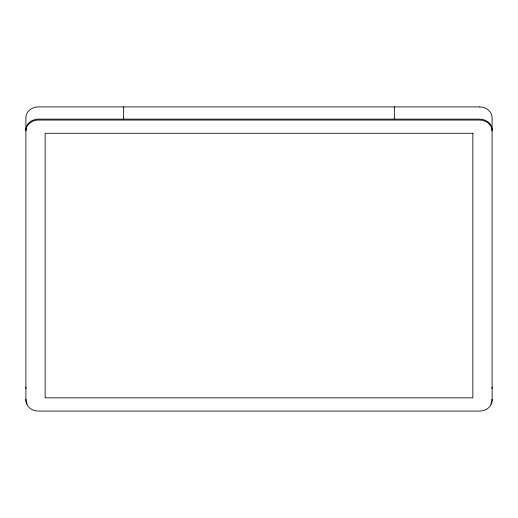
<?xml version="1.0" encoding="UTF-8"?>
<svg xmlns="http://www.w3.org/2000/svg" width="518" height="518" viewBox="0 0 518 518"><rect width="100%" height="100%" fill="white"/><g stroke="black" fill="none" stroke-linecap="round" stroke-linejoin="round"><path stroke-width="0.78" d="M394.34 106.915L394.34 119.134M123.66 106.915L123.66 119.134M25.997 388.455A12.523 10.846 0 0 1 25.9 387.101M25.9 129.986A12.523 10.846 0 0 1 38.423 119.134L479.577 119.134A12.523 10.846 0 0 1 492.1 129.986M27.195 404.118A12.523 10.846 0 0 1 25.9 399.32M492.1 387.101A12.523 10.846 0 0 1 492.003 388.455M492.1 399.32A12.523 10.846 0 0 1 490.805 404.118M25.9 130.899A12.523 10.846 0 0 1 38.423 120.053L479.577 120.053A12.523 10.846 0 0 1 492.1 130.899M479.577 106.915L38.423 106.915A12.523 10.846 0 0 0 25.9 117.761L25.9 400.239A12.523 10.846 0 0 0 38.423 411.085L479.577 411.085A12.523 10.846 0 0 0 492.1 400.239L492.1 117.761A12.523 10.846 0 0 0 479.577 106.915M472.856 133.281L45.144 133.281L45.144 397.856L472.856 397.856L472.856 133.281"/></g></svg>
